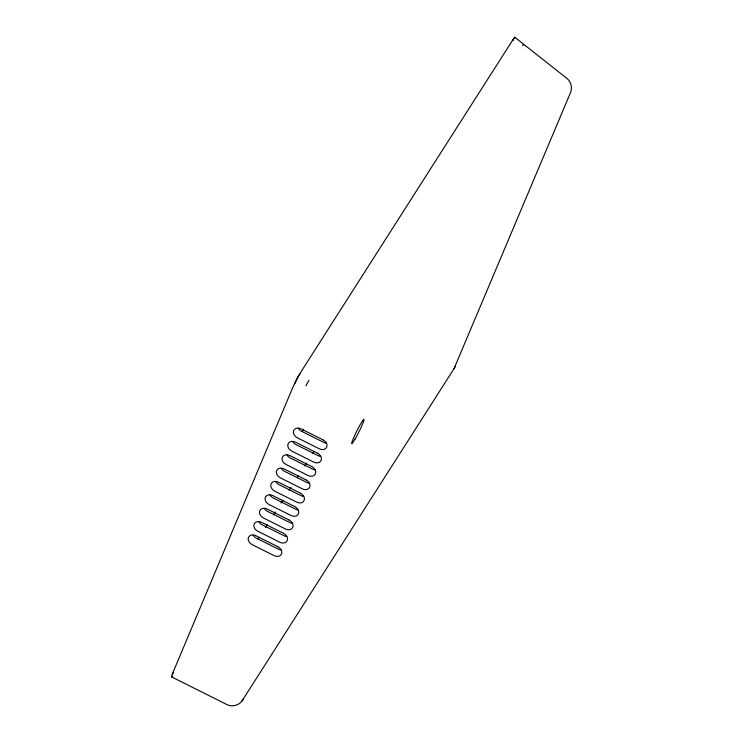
<?xml version="1.0" encoding="UTF-8"?>
<svg xmlns="http://www.w3.org/2000/svg" width="743" height="743" viewBox="0 0 743 743"><rect width="100%" height="100%" fill="white"/><g stroke="black" fill="none" stroke-linecap="round" stroke-linejoin="round"><path stroke-width="1.11" d="M514.667 38.134L514.565 37.15L298.249 376.144L292.807 387.419L172.98 672.471A12.362 1.031 -63.4 0 0 172.45 676.232M302.345 431.544L303.246 429.398M454.019 368.695L570.169 93.469C572.695 88.389 571.311 81.637 566.686 78.238L514.806 37.261M171.549 676.854L226.615 704.438C232.438 707.652 240.398 704.996 243.24 699.024M257.979 539.251L259.233 537.3M265.465 527.53L267.331 524.604M273.563 514.834L275.43 511.908M281.04 503.113L282.907 500.188M289.138 490.417L291.015 487.492M297.246 477.721L298.491 475.771M304.723 466L306.59 463.075M312.822 453.304L314.066 451.354M241.893 701.141L455.366 366.568M172.692 674.607A6.798 0.567 -63.4 0 1 172.757 674.17M173.026 673.344A6.798 0.567 -63.4 0 1 173.481 672.201M294.739 383.75A6.798 0.567 -63.4 0 1 299.104 375.252M299.624 374.481A6.798 0.567 -63.4 0 1 299.977 374.11M512.642 40.605A6.798 0.567 -63.4 0 1 513.599 39.936M522.552 45.564A6.798 0.567 -63.4 0 1 523.509 44.905M305.995 385.784A6.798 0.567 -63.4 0 1 309.014 380.212M286.807 536.511A6.176 4.811 32.5 0 1 284.012 535.731L262.038 524.725A6.176 4.811 32.5 0 1 258.833 521.79M303.711 496.38A6.176 4.811 32.5 0 1 300.924 495.609L278.95 484.603A6.176 4.811 32.5 0 1 275.737 481.659M326.298 443.042A6.176 4.811 32.5 0 1 323.502 442.271L301.528 431.265A6.176 4.811 32.5 0 1 298.324 428.321M309.302 483.08A6.176 4.811 32.5 0 1 306.515 482.309L284.541 471.303A6.176 4.811 32.5 0 1 281.328 468.359M292.398 523.202A6.176 4.811 32.5 0 1 289.603 522.431L267.629 511.425A6.176 4.811 32.5 0 1 264.424 508.491M314.995 469.715A6.176 4.811 32.5 0 1 312.209 468.944L290.234 457.939A6.176 4.811 32.5 0 1 287.021 455.004M320.707 456.341A6.176 4.811 32.5 0 1 317.911 455.57L295.937 444.565A6.176 4.811 32.5 0 1 292.733 441.621M297.999 509.763A6.176 4.811 32.5 0 1 295.212 508.983L273.238 497.977A6.176 4.811 32.5 0 1 270.025 495.042M281.095 549.885A6.176 4.811 32.5 0 1 278.309 549.114L256.335 538.108A6.176 4.811 32.5 0 1 253.122 535.164M322.982 439.847L301.054 428.86A6.176 4.811 32.5 0 0 293.661 430.587A6.176 4.811 32.5 0 0 297.358 437.803L319.332 448.818A6.185 4.811 32.5 0 0 326.725 447.072A6.185 4.811 32.5 0 0 322.982 439.847M317.391 453.146L295.463 442.159A6.176 4.811 32.5 0 0 288.07 443.887A6.176 4.811 32.5 0 0 291.767 451.112L313.741 462.118A6.185 4.811 32.5 0 0 321.134 460.381A6.185 4.811 32.5 0 0 317.391 453.146M311.689 466.53L289.751 455.543A6.176 4.811 32.5 0 0 282.359 457.261A6.176 4.811 32.5 0 0 286.055 464.486L308.029 475.492A6.185 4.811 32.5 0 0 315.431 473.755A6.185 4.811 32.5 0 0 311.689 466.53M305.995 479.885L284.058 468.898A6.176 4.811 32.5 0 0 276.665 470.625A6.176 4.811 32.5 0 0 280.362 477.851L302.336 488.857A6.185 4.811 32.5 0 0 309.738 487.12A6.185 4.811 32.5 0 0 305.995 479.885M300.404 493.185L278.467 482.198A6.176 4.811 32.5 0 0 271.074 483.925A6.176 4.811 32.5 0 0 274.771 491.151L296.745 502.157A6.185 4.811 32.5 0 0 304.147 500.42A6.185 4.811 32.5 0 0 300.404 493.194M294.692 506.568L272.765 495.581A6.176 4.811 32.5 0 0 265.372 497.299A6.176 4.811 32.5 0 0 269.068 504.525L291.042 515.531A6.185 4.811 32.5 0 0 298.435 513.794A6.185 4.811 32.5 0 0 294.692 506.568M289.083 520.016L267.155 509.029A6.176 4.811 32.5 0 0 259.762 510.747A6.176 4.811 32.5 0 0 263.459 517.973L285.433 528.979A6.185 4.811 32.5 0 0 292.826 527.242A6.185 4.811 32.5 0 0 289.083 520.016M283.492 533.316L261.564 522.329A6.176 4.811 32.5 0 0 254.171 524.047A6.176 4.811 32.5 0 0 257.867 531.273L279.842 542.279A6.185 4.811 32.5 0 0 287.235 540.542A6.185 4.811 32.5 0 0 283.492 533.316M277.789 546.69L255.852 535.703A6.176 4.811 32.5 0 0 248.459 537.43A6.176 4.811 32.5 0 0 252.156 544.647L274.13 555.653A6.185 4.811 32.5 0 0 281.532 553.916A6.185 4.811 32.5 0 0 277.789 546.69M355.052 439.113A13.597 1.133 -63.4 0 0 364.014 419.47A13.597 1.133 -63.4 0 0 354.476 435.918A13.597 1.133 -63.4 0 0 355.052 439.113"/></g></svg>
